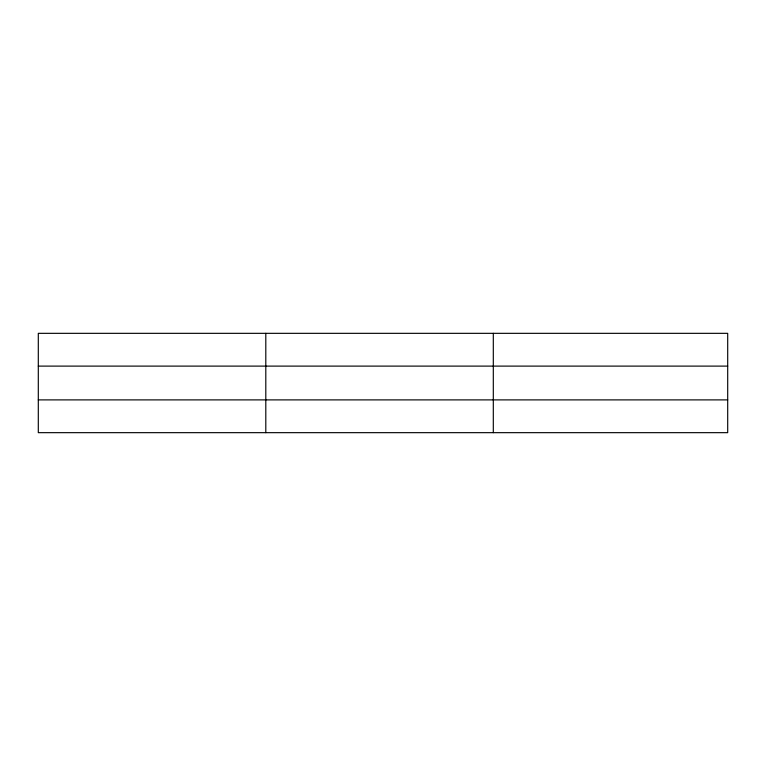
<?xml version="1.0" encoding="UTF-8"?>
<svg xmlns="http://www.w3.org/2000/svg" width="766" height="766" viewBox="0 0 766 766"><rect width="100%" height="100%" fill="white"/><g stroke="black" fill="none" stroke-linecap="round" stroke-linejoin="round"><path stroke-width="1.15" d="M265.802 432.666L265.802 333.334M493.304 432.666L493.304 333.334M727.7 366.11L727.7 333.334L38.3 333.334L38.3 432.666L727.7 432.666L727.7 366.11L38.3 366.11M38.3 399.89L727.7 399.89"/></g></svg>
